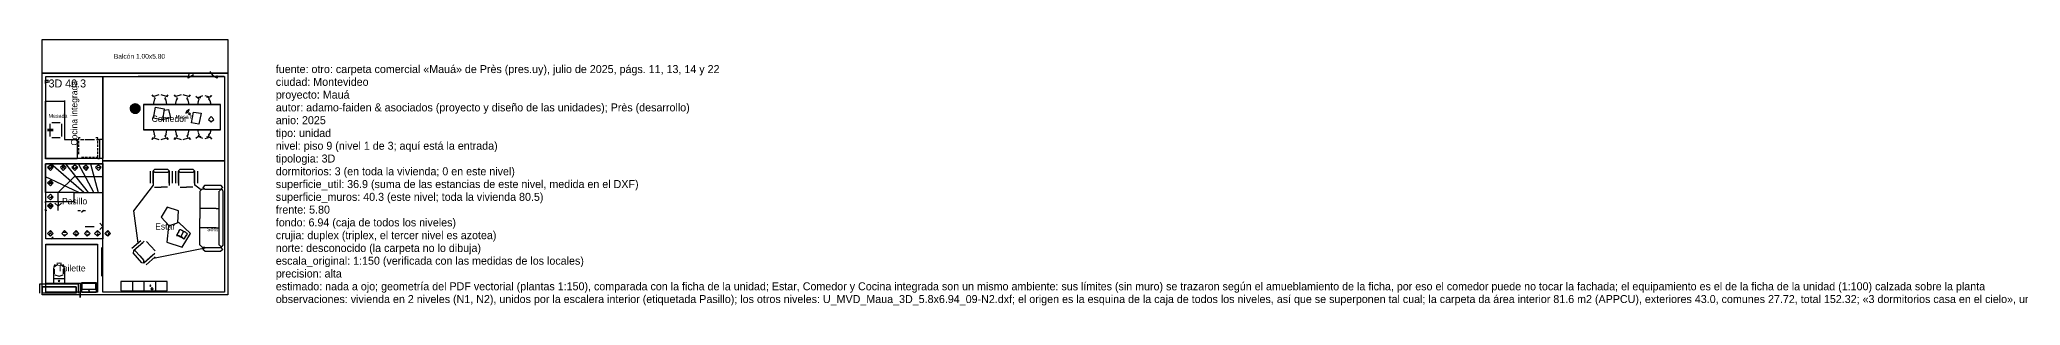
# Model space of a CAD drawing. Header units: metres. Extents: x 0 to 110, y 0 to 8.
# Drawn here: x -0.1 to 61.8, y -0.3 to 8 of the extents above; entities that cross this region are included whole.
import ezdxf

# ---------------------------------------------------------------- set-up
doc = ezdxf.new("R2010")
doc.units = ezdxf.units.M
for name, color, linetype in [('Trazo_Cotas', 9, 'Continuous'), ('Trazo_Datos', 7, 'Continuous'), ('Trazo_Entrada', 1, 'Continuous'), ('Trazo_Equipamiento', 8, 'Continuous'), ('Trazo_Estancias', 3, 'Continuous'), ('Trazo_Fachada', 30, 'Continuous'), ('Trazo_Puertas', 1, 'Continuous'), ('Trazo_Unidad', 7, 'Continuous'), ('Trazo_Ventanas', 5, 'Continuous')]:
    doc.layers.add(name, color=color, linetype=linetype)

msp = doc.modelspace()

# ---------------------------------------------------------------- linework, layer by layer
at = {"layer": 'Trazo_Cotas'}
msp.add_lwpolyline([(5.8, 7.99), (5.8, 6.94), (0, 6.94), (0, 7.99)], close=True, dxfattribs=at)
at = {"layer": 'Trazo_Entrada'}
msp.add_line((5.7, 0), (4.21, 0), dxfattribs=at)
at = {"layer": 'Trazo_Equipamiento', "color": 8}
for p, q in [((0.38, 6.83), (2.82, 6.83)), ((5.69, 6.83), (3, 6.83)), ((0.23, 6.66), (0.15, 6.66)), ((0.7, 6.08), (0.7, 6)), ((0.7, 5.91), (0.7, 5.83)), ((0.7, 5.75), (0.7, 5.66)), ((0.7, 5.58), (0.7, 5.5)), ((2.77, 5.89), (2.77, 5.78)), ((3.04, 5.78), (3.05, 5.88)), ((0.34, 5.17), (0.17, 5.17)), ((0.17, 5.14), (0.34, 5.14)), ((0.25, 5.17), (0.25, 5.35)), ((0.25, 4.95), (0.25, 5.14)), ((0.3, 5.39), (0.56, 5.39)), ((0.6, 5.35), (0.6, 4.95)), ((0.7, 5.42), (0.7, 5.33)), ((0.7, 5.25), (0.7, 5.17)), ((0.7, 5.08), (0.7, 5)), ((0.56, 4.91), (0.3, 4.91)), ((0.87, 4.86), (0.95, 4.86)), ((1.04, 4.86), (1.12, 4.86)), ((1.14, 4.82), (1.14, 4.74)), ((1.14, 4.7), (1.14, 4.63)), ((1.14, 4.59), (1.14, 4.52)), ((1.14, 4.48), (1.14, 4.4)), ((1.2, 4.86), (1.29, 4.86)), ((1.23, 4.86), (1.31, 4.86)), ((1.34, 4.86), (1.42, 4.86)), ((1.37, 4.86), (1.45, 4.86)), ((1.46, 4.86), (1.53, 4.86)), ((1.54, 4.86), (1.62, 4.86)), ((1.57, 4.86), (1.64, 4.86)), ((1.74, 4.74), (1.74, 4.82)), ((1.74, 4.63), (1.74, 4.7)), ((1.74, 4.52), (1.74, 4.59)), ((1.74, 4.4), (1.74, 4.48)), ((1.79, 4.68), (1.79, 4.6)), ((1.79, 4.52), (1.79, 4.43)), ((1.3, 3.2), (0.27, 4.1)), ((1.45, 3.2), (0.74, 4.1)), ((1.61, 3.2), (1.13, 4.1)), ((1.23, 4.31), (1.31, 4.31)), ((1.34, 4.31), (1.42, 4.31)), ((1.46, 4.31), (1.53, 4.31)), ((1.57, 4.31), (1.64, 4.31)), ((1.15, 3.2), (0.1, 3.69)), ((1.01, 3.7), (0.5, 3.2)), ((0.5, 2.92), (0.5, 3.2)), ((1, 3.7), (1.9, 3.7)), ((1.34, 3.7), (1.62, 3.7)), ((0.5, 2.92), (0.5, 2.77)), ((0.5, 2.64), (0.5, 2.77)), ((1.3, 2.64), (1.23, 2.58)), ((1.34, 2.14), (1.62, 2.14)), ((0.1, 1.57), (1.74, 1.57)), ((0.34, 1.8), (0.27, 1.74)), ((0.4, 0.95), (0.35, 0.84)), ((0.38, 0.64), (0.38, 0.8)), ((0.49, 0.95), (0.39, 0.87)), ((0.4, 0.62), (0.53, 0.58)), ((0.53, 0.99), (0.46, 0.98)), ((0.6, 0.98), (0.53, 0.99)), ((0.53, 0.58), (0.66, 0.62)), ((0.67, 0.87), (0.57, 0.95)), ((0.71, 0.84), (0.66, 0.95)), ((0.67, 0.64), (0.67, 0.8)), ((0.71, 0.5), (0.35, 0.5))]:
    msp.add_line(p, q, dxfattribs=at)
at = {"layer": 'Trazo_Equipamiento', "color": 9}
for p, q in [((4.56, 6.78), (4.59, 6.92)), ((4.73, 6.89), (4.56, 6.78)), ((5.36, 6.83), (5.25, 6.99)), ((5.47, 6.78), (5.36, 6.83)), ((5.46, 6.86), (5.47, 6.78)), ((3.43, 6.25), (3.48, 6.2)), ((3.49, 6.21), (3.44, 6.26)), ((3.65, 6.26), (3.49, 6.21)), ((3.88, 6.21), (3.72, 6.26)), ((3.93, 6.26), (3.87, 6.21)), ((3.89, 6.2), (3.94, 6.25)), ((4.12, 6.25), (4.17, 6.2)), ((4.18, 6.21), (4.13, 6.26)), ((4.34, 6.26), (4.18, 6.21)), ((4.57, 6.21), (4.41, 6.26)), ((4.62, 6.26), (4.57, 6.21)), ((4.58, 6.2), (4.63, 6.25)), ((4.8, 6.22), (4.86, 6.16)), ((5.01, 6.23), (4.86, 6.17)), ((5.24, 6.19), (5.09, 6.23)), ((5.22, 6.17), (5.15, 6.19)), ((5.25, 6.19), (5.29, 6.24)), ((5.3, 6.24), (5.25, 6.19)), ((3.17, 5.96), (5.57, 5.96)), ((3.5, 6.09), (3.47, 5.96)), ((3.9, 5.96), (3.87, 6.09)), ((4.19, 6.09), (4.16, 5.96)), ((4.59, 5.96), (4.56, 6.09)), ((4.87, 6.05), (4.85, 5.96)), ((4.96, 6.17), (4.89, 6.15)), ((5.28, 5.96), (5.25, 6.07)), ((5.57, 5.16), (3.17, 5.16)), ((3.47, 5.16), (3.5, 5.03)), ((3.87, 5.03), (3.9, 5.16)), ((4.16, 5.16), (4.19, 5.03)), ((4.56, 5.03), (4.59, 5.16)), ((4.85, 5.16), (4.87, 5.08)), ((4.86, 4.96), (5.01, 4.9)), ((4.89, 4.98), (4.96, 4.95)), ((5.15, 4.94), (5.22, 4.96)), ((5.25, 5.05), (5.28, 5.16)), ((3.43, 4.86), (3.48, 4.92)), ((3.49, 4.91), (3.44, 4.86)), ((3.49, 4.91), (3.65, 4.86)), ((3.72, 4.86), (3.88, 4.91)), ((3.93, 4.86), (3.87, 4.91)), ((3.89, 4.92), (3.94, 4.86)), ((4.12, 4.86), (4.17, 4.92)), ((4.18, 4.91), (4.13, 4.86)), ((4.18, 4.91), (4.34, 4.86)), ((4.41, 4.86), (4.57, 4.91)), ((4.62, 4.86), (4.57, 4.91)), ((4.58, 4.92), (4.63, 4.86)), ((4.8, 4.9), (4.86, 4.95)), ((5.09, 4.89), (5.24, 4.93)), ((5.3, 4.88), (5.25, 4.94)), ((5.25, 4.93), (5.29, 4.87)), ((3.37, 3.87), (3.37, 3.49)), ((3.47, 3.88), (3.47, 3.42)), ((3.47, 3.49), (3.47, 3.87)), ((3.97, 3.88), (3.97, 3.42)), ((3.97, 3.49), (3.97, 3.87)), ((4.06, 3.87), (4.06, 3.49)), ((4.17, 3.87), (4.17, 3.49)), ((4.26, 3.88), (4.26, 3.42)), ((4.26, 3.49), (4.26, 3.87)), ((4.76, 3.88), (4.76, 3.42)), ((4.76, 3.49), (4.76, 3.87)), ((4.85, 3.87), (4.85, 3.49)), ((3.51, 3.37), (3.72, 3.37)), ((3.92, 3.37), (3.72, 3.37)), ((4.31, 3.37), (4.51, 3.37)), ((4.71, 3.37), (4.51, 3.37)), ((4.95, 3.29), (4.76, 3.44)), ((4.93, 3.24), (4.93, 2.39)), ((5, 3.31), (4.94, 3.25)), ((5.08, 3.31), (5, 3.31)), ((5.08, 3.43), (5.02, 3.36)), ((5.02, 3.37), (5.08, 3.31)), ((5.08, 3.43), (5.58, 3.43)), ((5.08, 3.31), (5.58, 3.31)), ((5.53, 1.55), (5.53, 3.24)), ((5.59, 3.31), (5.54, 3.25)), ((5.64, 3.36), (5.58, 3.43)), ((5.58, 3.31), (5.64, 3.37)), ((5.66, 3.25), (5.61, 3.31)), ((5.66, 1.55), (5.66, 3.24)), ((5.44, 2.7), (4.93, 2.7)), ((5.44, 2.7), (5.53, 2.7)), ((4.27, 2.26), (3.95, 2.15)), ((4.42, 1.98), (4.32, 1.8)), ((4.93, 1.55), (4.93, 2.39)), ((5.44, 2.09), (4.93, 2.09)), ((5.44, 2.09), (5.53, 2.09)), ((2.8, 1.46), (3.08, 1.7)), ((2.85, 1.38), (3.19, 1.68)), ((3.14, 1.63), (2.86, 1.39)), ((3.18, 1), (3.52, 1.3)), ((3.47, 1.26), (3.19, 1.01)), ((3.26, 1.67), (3.39, 1.52)), ((3.53, 1.37), (3.39, 1.52)), ((3.48, 1.15), (5.15, 1.48)), ((4.94, 1.55), (5, 1.49)), ((5.08, 1.48), (5, 1.48)), ((5.08, 1.48), (5.02, 1.42)), ((5.02, 1.43), (5.08, 1.37)), ((5.08, 1.48), (5.58, 1.48)), ((5.08, 1.36), (5.58, 1.36)), ((5.54, 1.55), (5.6, 1.49)), ((5.64, 1.42), (5.58, 1.48)), ((5.58, 1.37), (5.64, 1.43)), ((5.6, 1.49), (5.66, 1.55)), ((3.25, 0.94), (3.53, 1.19)), ((2.83, 0.12), (2.83, 0.42)), ((3.19, 0.12), (3.19, 0.42)), ((3.55, 0.12), (3.55, 0.42))]:
    msp.add_line(p, q, dxfattribs=at)
at = {"layer": 'Trazo_Equipamiento', "color": 8}
for points in [[(0.1, 6.61), (0.1, 6.72), (0.2, 6.72)], [(0.23, 6.66), (0.15, 6.66), (0.15, 6.63)], [(2.76, 5.8), (2.77, 5.88), (2.77, 5.78)], [(2.76, 5.81), (2.76, 5.87), (2.76, 5.8)], [(2.76, 5.85), (2.76, 5.86), (2.76, 5.81)], [(3.05, 5.88), (3.05, 5.78), (3.05, 5.87)], [(3.05, 5.87), (3.05, 5.8), (3.05, 5.86)], [(3.05, 5.86), (3.05, 5.81), (3.06, 5.85)], [(0.1, 4.1), (1.9, 4.1), (1.9, 4.86), (1.79, 4.86), (1.79, 4.26)], [(0.15, 4.26), (0.1, 4.26), (0.1, 4.37)], [(0.7, 4.92), (0.7, 4.86), (0.79, 4.86)], [(1.19, 4.91), (1.14, 4.91), (1.14, 4.85)], [(1.74, 4.85), (1.74, 4.91), (1.68, 4.91)], [(1.68, 4.31), (1.74, 4.31), (1.74, 4.37)], [(1.7, 4.86), (1.79, 4.86), (1.79, 4.77)], [(1.79, 4.35), (1.79, 4.26), (1.74, 4.26)], [(0.1, 3.2), (0.1, 4.1), (1.9, 4.1), (1.9, 3.2)], [(0.3, 3.96), (0.3, 4), (0.27, 4), (0.27, 3.96), (0.26, 3.95), (0.23, 3.95), (0.22, 3.96), (0.22, 4), (0.23, 4)], [(0.62, 3.97), (0.7, 3.97), (0.64, 4.01), (0.64, 3.95)], [(1.06, 4), (1.06, 3.95), (1.03, 3.98), (1.03, 3.96), (1.02, 3.95), (0.99, 3.95), (0.98, 3.96), (0.98, 4), (0.99, 4)], [(1.39, 4), (1.4, 4), (1.4, 3.99), (1.41, 3.98), (1.41, 3.97), (1.39, 3.95), (1.38, 3.95), (1.38, 3.96), (1.36, 3.96), (1.33, 4), (1.33, 3.95)], [(1.51, 4.1), (1.75, 3.2), (1.9, 3.2)], [(1.78, 3.98), (1.79, 3.98), (1.8, 3.97), (1.72, 3.97)], [(0.28, 3.48), (0.29, 3.48), (0.3, 3.49), (0.3, 3.5), (0.28, 3.52), (0.23, 3.52), (0.22, 3.51), (0.22, 3.48), (0.23, 3.48), (0.24, 3.47), (0.25, 3.48), (0.26, 3.48), (0.27, 3.5), (0.25, 3.52), (0.24, 3.52)], [(1, 3.2), (1.61, 3.2), (1.75, 3.2)], [(0.1, 2.88), (0.1, 2.92), (0.15, 2.92)], [(0.15, 2.64), (0.1, 2.64), (0.1, 2.68)], [(0.22, 3.07), (0.3, 3.03), (0.3, 3.09)], [(0.4, 2.87), (0.5, 2.77), (0.6, 2.87)], [(0.96, 2.92), (1, 2.92), (1, 2.88)], [(1.11, 2.64), (1.15, 2.64), (1.2, 2.64)], [(1.26, 2.64), (1.3, 2.64), (1.35, 2.64)], [(0.28, 1.98), (0.28, 1.97), (0.3, 1.96), (0.22, 1.96)], [(0.72, 1.97), (0.74, 1.95), (0.66, 1.95)], [(0.72, 1.89), (0.74, 1.87), (0.66, 1.87)], [(1.08, 1.98), (1.1, 1.96), (1.02, 1.96)], [(1.08, 1.91), (1.09, 1.91), (1.1, 1.9), (1.1, 1.87), (1.09, 1.87), (1.08, 1.86), (1.06, 1.88), (1.02, 1.91), (1.02, 1.86)], [(1.43, 1.98), (1.45, 1.96), (1.37, 1.96)], [(1.45, 1.91), (1.45, 1.86), (1.42, 1.88), (1.41, 1.87), (1.41, 1.86), (1.38, 1.86), (1.37, 1.87), (1.37, 1.91), (1.38, 1.91)], [(1.76, 1.98), (1.76, 1.97), (1.77, 1.96), (1.69, 1.96)], [(1.69, 1.88), (1.77, 1.88), (1.72, 1.91), (1.72, 1.86)], [(1.8, 2.04), (1.9, 2.14), (1.8, 2.24)], [(2.07, 1.98), (2.09, 1.96), (2.01, 1.96)], [(2.09, 1.87), (2.09, 1.91), (2.06, 1.91), (2.06, 1.87), (2.05, 1.86), (2.02, 1.86), (2.01, 1.87), (2.01, 1.91), (2.02, 1.91)], [(0.35, 0.83), (0.35, 0.35), (0.71, 0.35), (0.71, 0.83)], [(1.14, 0.05), (1.14, 0.33), (-0.08, 0.33), (-0.08, 0.05)], [(1.06, 0.05), (1.06, 0.25), (0, 0.25), (0, 0.05)], [(1.24, 0.07), (1.24, 0.35), (0.1, 0.35)], [(1.19, 0.35), (1.19, -0.09), (1.19, 0.07)]]:
    msp.add_lwpolyline(points, dxfattribs=at)
for points in [[(0.1, 6.06), (0.7, 6.06), (0.7, 4.86), (1.09, 4.86), (1.09, 4.26), (0.1, 4.26)], [(2.91, 5.69), (3.06, 5.84), (2.91, 5.99), (2.76, 5.84)], [(2.78, 5.75), (2.78, 5.91), (2.77, 5.76)], [(2.78, 5.91), (2.77, 5.76), (2.77, 5.91)], [(2.77, 5.76), (2.77, 5.91), (2.77, 5.78)], [(2.77, 5.91), (2.77, 5.78), (2.77, 5.89)], [(2.77, 5.89), (2.77, 5.78)], [(2.79, 5.74), (2.79, 5.93), (2.78, 5.75)], [(2.79, 5.93), (2.78, 5.75), (2.78, 5.91)], [(2.8, 5.72), (2.8, 5.94), (2.79, 5.73)], [(2.8, 5.94), (2.79, 5.73), (2.79, 5.94)], [(2.79, 5.73), (2.79, 5.94), (2.79, 5.74)], [(2.79, 5.94), (2.79, 5.74), (2.79, 5.93)], [(2.82, 5.72), (2.82, 5.95), (2.8, 5.72)], [(2.82, 5.95), (2.8, 5.72), (2.8, 5.94)], [(2.84, 5.7), (2.84, 5.97), (2.82, 5.71)], [(2.84, 5.97), (2.82, 5.71), (2.82, 5.96)], [(2.82, 5.71), (2.82, 5.96), (2.82, 5.72)], [(2.82, 5.96), (2.82, 5.72), (2.82, 5.95)], [(2.85, 5.69), (2.85, 5.97), (2.84, 5.7)], [(2.85, 5.97), (2.84, 5.7), (2.84, 5.97)], [(2.86, 5.69), (2.86, 5.97), (2.85, 5.69)], [(2.86, 5.97), (2.85, 5.69), (2.85, 5.97)], [(2.87, 5.69), (2.87, 5.98), (2.86, 5.69)], [(2.87, 5.98), (2.86, 5.69), (2.86, 5.97)], [(2.88, 5.69), (2.88, 5.98), (2.87, 5.69)], [(2.88, 5.98), (2.87, 5.69), (2.87, 5.98)], [(2.9, 5.69), (2.9, 5.98), (2.88, 5.69)], [(2.9, 5.98), (2.88, 5.69), (2.88, 5.98)], [(2.92, 5.69), (2.92, 5.98), (2.9, 5.68)], [(2.92, 5.98), (2.9, 5.68), (2.9, 5.98)], [(2.9, 5.68), (2.9, 5.98), (2.9, 5.69)], [(2.9, 5.98), (2.9, 5.69)], [(2.93, 5.69), (2.93, 5.98), (2.92, 5.69)], [(2.93, 5.98), (2.92, 5.69), (2.92, 5.98)], [(2.94, 5.69), (2.94, 5.98), (2.93, 5.69)], [(2.94, 5.98), (2.93, 5.69), (2.93, 5.98)], [(2.96, 5.97), (2.94, 5.69), (2.94, 5.98)], [(2.96, 5.69), (2.96, 5.97), (2.94, 5.69)], [(2.97, 5.69), (2.97, 5.97), (2.96, 5.69)], [(2.97, 5.97), (2.96, 5.69), (2.96, 5.97)], [(2.98, 5.7), (2.98, 5.97), (2.97, 5.69)], [(2.98, 5.97), (2.97, 5.69), (2.97, 5.97)], [(2.99, 5.96), (2.98, 5.7), (2.98, 5.97)], [(2.99, 5.71), (2.99, 5.96), (2.98, 5.7)], [(3, 5.95), (2.99, 5.71), (2.99, 5.96)], [(3, 5.72), (3, 5.95), (2.99, 5.71)], [(3.01, 5.94), (3, 5.72), (3, 5.95)], [(3.01, 5.72), (3.01, 5.94), (3, 5.72)], [(3.02, 5.73), (3.02, 5.94), (3.01, 5.72)], [(3.02, 5.94), (3.01, 5.72), (3.01, 5.94)], [(3.02, 5.93), (3.02, 5.73), (3.02, 5.94)], [(3.03, 5.91), (3.02, 5.74), (3.02, 5.93)], [(3.02, 5.74), (3.02, 5.93), (3.02, 5.73)], [(3.03, 5.75), (3.03, 5.91), (3.02, 5.74)], [(3.04, 5.76), (3.04, 5.91), (3.03, 5.75)], [(3.04, 5.91), (3.03, 5.75), (3.03, 5.91)], [(3.04, 5.89), (3.04, 5.76), (3.04, 5.91)], [(3.05, 5.88), (3.04, 5.78), (3.04, 5.89)], [(3.04, 5.78), (3.04, 5.89), (3.04, 5.76)], [(0.26, 3.89), (0.34, 3.98), (0.26, 4.06), (0.17, 3.98)], [(0.66, 3.89), (0.75, 3.98), (0.66, 4.06), (0.57, 3.98)], [(1.02, 3.89), (1.11, 3.98), (1.02, 4.06), (0.93, 3.98)], [(1.37, 3.89), (1.45, 3.98), (1.37, 4.06), (1.28, 3.98)], [(1.76, 3.89), (1.84, 3.98), (1.76, 4.06), (1.67, 3.98)], [(1, 2.92), (1, 3.2), (0.1, 3.2), (0.1, 2.92)], [(0.26, 3.41), (0.34, 3.5), (0.26, 3.59), (0.17, 3.5)], [(0.26, 2.97), (0.34, 3.06), (0.26, 3.15), (0.17, 3.06)], [(0.26, 2.69), (0.34, 2.78), (0.26, 2.86), (0.17, 2.78)], [(0.3, 2.78), (0.29, 2.79), (0.27, 2.79), (0.27, 2.78), (0.26, 2.77), (0.26, 2.76), (0.24, 2.74), (0.23, 2.74), (0.23, 2.75), (0.22, 2.75), (0.22, 2.79), (0.23, 2.79), (0.23, 2.8), (0.24, 2.8), (0.25, 2.79), (0.26, 2.79), (0.26, 2.78), (0.27, 2.76), (0.27, 2.75), (0.29, 2.75), (0.3, 2.77)], [(0.26, 1.83), (0.34, 1.92), (0.26, 2.01), (0.17, 1.92)], [(0.3, 1.89), (0.28, 1.91), (0.23, 1.91), (0.22, 1.9), (0.22, 1.87), (0.23, 1.86), (0.28, 1.86), (0.3, 1.88)], [(0.7, 1.83), (0.79, 1.92), (0.7, 2.01), (0.61, 1.92)], [(1.06, 1.83), (1.15, 1.92), (1.06, 2.01), (0.97, 1.92)], [(1.41, 1.83), (1.5, 1.92), (1.41, 2.01), (1.32, 1.92)], [(1.73, 1.83), (1.82, 1.92), (1.73, 2.01), (1.64, 1.92)], [(2.05, 1.83), (2.13, 1.92), (2.05, 2.01), (1.96, 1.92)], [(1.06, 0.25), (1.06, 0.05), (0, 0.05), (0, 0.25)], [(0.53, 0.41), (0.55, 0.43), (0.53, 0.46), (0.5, 0.43)], [(1.69, 0.38), (1.69, 0.07), (1.24, 0.07), (1.24, 0.38)], [(1.25, 0.16), (1.25, 0.36), (1.67, 0.36), (1.67, 0.16)], [(1.48, 0.12), (1.47, 0.14), (1.45, 0.12), (1.47, 0.11)]]:
    msp.add_lwpolyline(points, close=True, dxfattribs=at)
at = {"layer": 'Trazo_Equipamiento', "color": 9}
for points in [[(5.57, 5.16), (5.57, 5.96), (3.17, 5.96), (3.17, 5.16)], [(3.76, 5.47), (3.48, 5.53), (3.54, 5.87), (3.81, 5.82)], [(4.59, 5.8), (4.52, 5.76), (4.49, 5.68), (4.56, 5.72)], [(4.6, 5.63), (4.63, 5.66), (4.6, 5.69), (4.57, 5.66)], [(4.9, 5.34), (4.67, 5.38), (4.73, 5.72), (4.97, 5.68)], [(5.28, 5.41), (5.36, 5.49), (5.28, 5.58), (5.2, 5.49)], [(3.91, 0.12), (3.91, 0.42), (2.46, 0.42), (2.46, 0.12)], [(3.38, 0.26), (3.4, 0.28), (3.38, 0.31), (3.36, 0.28)], [(3.43, 0.15), (3.47, 0.19), (3.43, 0.23), (3.39, 0.19)]]:
    msp.add_lwpolyline(points, close=True, dxfattribs=at)
for points in [[(3.5, 6.18), (3.53, 6.15), (3.5, 6.09)], [(3.81, 5.78), (3.95, 5.8), (4.01, 5.54), (3.79, 5.49), (3.77, 5.58)], [(3.87, 6.09), (3.83, 6.15), (3.86, 6.18)], [(4.2, 6.18), (4.23, 6.15), (4.19, 6.09)], [(4.56, 6.09), (4.52, 6.15), (4.55, 6.18)], [(4.87, 6.05), (4.91, 6.11), (4.87, 6.14)], [(5.23, 6.16), (5.2, 6.13), (5.24, 6.07)], [(3.5, 4.94), (3.53, 4.97), (3.5, 5.03)], [(3.87, 5.03), (3.83, 4.97), (3.86, 4.94)], [(4.2, 4.94), (4.23, 4.97), (4.19, 5.03)], [(4.56, 5.03), (4.52, 4.97), (4.55, 4.94)], [(4.87, 5.07), (4.91, 5.01), (4.87, 4.98)], [(5.23, 4.96), (5.2, 4.99), (5.24, 5.05)], [(3.52, 3.93), (3.47, 3.88), (3.52, 3.83)], [(3.51, 3.93), (3.72, 3.93), (3.92, 3.93)], [(3.92, 3.83), (3.72, 3.83), (3.51, 3.83)], [(3.92, 3.83), (3.97, 3.88), (3.92, 3.93)], [(4.31, 3.93), (4.26, 3.88), (4.31, 3.83)], [(4.31, 3.93), (4.51, 3.93), (4.71, 3.93)], [(4.71, 3.83), (4.51, 3.83), (4.31, 3.83)], [(4.71, 3.83), (4.76, 3.88), (4.71, 3.93)], [(3.47, 3.43), (2.85, 2.63), (2.99, 1.62)], [(4.24, 2.26), (4.26, 2.63), (3.91, 2.74), (3.72, 2.43), (3.97, 2.16)], [(3.95, 2.15), (3.89, 1.65), (4.37, 1.49), (4.63, 1.92), (4.27, 2.26)], [(4.3, 2.03), (4.29, 2.02), (4.28, 2.02), (4.27, 2.01), (4.27, 1.99), (4.26, 1.99), (4.26, 1.96), (4.24, 1.94), (4.24, 1.93), (4.23, 1.91), (4.21, 1.89), (4.21, 1.88), (4.2, 1.86)], [(4.2, 1.86), (4.22, 1.86), (4.23, 1.85), (4.25, 1.85), (4.27, 1.83), (4.28, 1.83), (4.29, 1.82), (4.31, 1.81), (4.32, 1.8)], [(4.31, 2.04), (4.29, 2.02), (4.28, 2.02), (4.28, 2), (4.27, 1.99), (4.27, 1.98), (4.26, 1.97), (4.26, 1.95), (4.23, 1.92), (4.23, 1.9), (4.22, 1.88), (4.21, 1.88)], [(4.21, 1.88), (4.23, 1.87), (4.24, 1.86), (4.26, 1.85), (4.28, 1.85), (4.28, 1.84), (4.3, 1.83), (4.32, 1.81)], [(4.31, 2.04), (4.32, 2.04), (4.34, 2.03), (4.35, 2.02), (4.37, 2.02), (4.37, 2.01), (4.38, 2.01), (4.4, 1.99), (4.42, 1.98)], [(4.53, 1.92), (4.51, 1.93), (4.49, 1.95), (4.48, 1.95), (4.48, 1.96), (4.47, 1.96), (4.46, 1.97), (4.45, 1.97), (4.43, 1.98), (4.42, 1.98)], [(4.53, 1.92), (4.53, 1.91), (4.52, 1.9), (4.52, 1.88), (4.51, 1.88), (4.51, 1.87), (4.5, 1.86), (4.5, 1.85), (4.49, 1.85), (4.48, 1.83), (4.47, 1.82), (4.46, 1.79), (4.45, 1.78), (4.45, 1.77), (4.43, 1.75)], [(4.53, 1.91), (4.52, 1.89), (4.52, 1.88), (4.51, 1.87), (4.51, 1.86), (4.5, 1.85), (4.5, 1.84), (4.48, 1.82), (4.48, 1.81), (4.47, 1.8), (4.46, 1.78), (4.45, 1.77), (4.45, 1.76), (4.43, 1.74)], [(2.92, 1.38), (2.85, 1.38), (2.84, 1.31)], [(3.11, 1), (2.98, 1.16), (2.84, 1.31)], [(2.91, 1.37), (3.05, 1.22), (3.18, 1.07)], [(4.43, 1.75), (4.41, 1.77), (4.39, 1.78), (4.37, 1.8), (4.35, 1.8), (4.34, 1.81), (4.32, 1.81)], [(4.43, 1.74), (4.41, 1.76), (4.39, 1.77), (4.38, 1.77), (4.37, 1.78), (4.35, 1.79), (4.34, 1.8), (4.32, 1.8)], [(3.11, 1.01), (3.18, 1), (3.18, 1.07)]]:
    msp.add_lwpolyline(points, dxfattribs=at)
at = {"layer": 'Trazo_Estancias', "color": 30}
msp.add_lwpolyline([(1.9, 6.83), (1.9, 4.27), (0.11, 4.27), (0.11, 6.83)], close=True, dxfattribs=at)
at = {"layer": 'Trazo_Estancias', "color": 40}
msp.add_lwpolyline([(5.7, 6.83), (5.7, 4.19), (1.9, 4.19), (1.9, 6.83)], close=True, dxfattribs=at)
at = {"layer": 'Trazo_Estancias', "color": 8}
msp.add_lwpolyline([(1.9, 4.11), (1.9, 1.75), (0.11, 1.75), (0.11, 4.11)], close=True, dxfattribs=at)
at = {"layer": 'Trazo_Estancias', "color": 2}
msp.add_lwpolyline([(5.7, 4.19), (5.7, 0.08), (1.9, 0.08), (1.9, 4.19)], close=True, dxfattribs=at)
at = {"layer": 'Trazo_Estancias', "color": 4}
msp.add_lwpolyline([(1.73, 1.58), (1.73, 0.08), (0.11, 0.08), (0.11, 1.58)], close=True, dxfattribs=at)
at = {"layer": 'Trazo_Fachada'}
msp.add_line((5.8, 6.94), (0, 6.94), dxfattribs=at)
at = {"layer": 'Trazo_Puertas'}
msp.add_line((1.85, 1.48), (1.85, 0.58), dxfattribs=at)
at = {"layer": 'Trazo_Unidad'}
msp.add_lwpolyline([(5.8, 6.94), (5.8, 0), (0, 0), (0, 6.94)], close=True, dxfattribs=at)
at = {"layer": 'Trazo_Ventanas'}
msp.add_line((5.7, 6.94), (0.11, 6.94), dxfattribs=at)

# ---------------------------------------------------------------- texts
at = {"layer": 'Trazo_Cotas'}
msp.add_text('Balcón 1.00x5.80', height=0.15, dxfattribs=at).set_placement((2.24, 7.39))
at = {"layer": 'Trazo_Datos'}
for s, p in [('fuente: otro: carpeta comercial «Mauá» de Près (pres.uy), julio de 2025, págs. 11, 13, 14 y 22', (7.3, 6.94)), ('ciudad: Montevideo', (7.3, 6.54)), ('proyecto: Mauá', (7.3, 6.14)), ('autor: adamo-faiden & asociados (proyecto y diseño de las unidades); Près (desarrollo)', (7.3, 5.74)), ('anio: 2025', (7.3, 5.34)), ('tipo: unidad', (7.3, 4.94)), ('tipologia: 3D', (7.3, 4.14)), ('nivel: piso 9 (nivel 1 de 3; aquí está la entrada)', (7.3, 4.54)), ('dormitorios: 3 (en toda la vivienda; 0 en este nivel)', (7.3, 3.74)), ('superficie_util: 36.9 (suma de las estancias de este nivel, medida en el DXF)', (7.3, 3.34)), ('superficie_muros: 40.3 (este nivel; toda la vivienda 80.5)', (7.3, 2.94)), ('frente: 5.80', (7.3, 2.54)), ('fondo: 6.94 (caja de todos los niveles)', (7.3, 2.14)), ('crujia: duplex (triplex, el tercer nivel es azotea)', (7.3, 1.74)), ('norte: desconocido (la carpeta no lo dibuja)', (7.3, 1.34)), ('escala_original: 1:150 (verificada con las medidas de los locales)', (7.3, 0.94)), ('precision: alta', (7.3, 0.54)), ('estimado: nada a ojo; geometría del PDF vectorial (plantas 1:150), comparada con la ficha de la unidad; Estar, Comedor y Cocina integrada son un mismo ambiente: sus límites (sin muro) se trazaron según el amueblamiento de la ficha, por eso el comedor puede no tocar la fachada; el equipamiento es el de la ficha de la unidad (1:100) calzada sobre la planta', (7.3, 0.14)), ('observaciones: vivienda en 2 niveles (N1, N2), unidos por la escalera interior (etiquetada Pasillo); los otros niveles: U_MVD_Maua_3D_5.8x6.94_09-N2.dxf; el origen es la esquina de la caja de todos los niveles, así que se superponen tal cual; la carpeta da área interior 81.6 m2 (APPCU), exteriores 43.0, comunes 27.72, total 152.32; «3 dormitorios casa en el cielo», unidades 901, 902 y 903 (iguales; este archivo es la 902); el tercer nivel (piso 11, pág. 14) es una azotea propia descubierta, de 6,80 x 5,70 m aprox., con la llegada de la escalera: no tiene superficie cerrada, así que no lleva DXF; balcón de 1,00 x 5,80 en Trazo_Cotas en los dos niveles; nivel 1: estar, cocina, toilette y entrada', (7.3, -0.26))]:
    msp.add_text(s, height=0.25, dxfattribs=at).set_placement(p)
at = {"layer": 'Trazo_Equipamiento', "color": 8}
for s, p in [('Mesada', (0.2, 5.54)), ('Mesa 8', (4.17, 5.51)), ('Sofa', (5.15, 1.99))]:
    msp.add_text(s, height=0.12, dxfattribs=at).set_placement(p)
at = {"layer": 'Trazo_Estancias', "color": 30}
msp.add_text('Cocina integrada', height=0.2, rotation=90, dxfattribs=at).set_placement((1.1, 4.67))
at = {"layer": 'Trazo_Estancias', "color": 40}
msp.add_text('Comedor', height=0.2, dxfattribs=at).set_placement((3.42, 5.41))
at = {"layer": 'Trazo_Estancias', "color": 8}
msp.add_text('Pasillo', height=0.2, dxfattribs=at).set_placement((0.62, 2.83))
at = {"layer": 'Trazo_Estancias', "color": 2}
msp.add_text('Estar', height=0.2, dxfattribs=at).set_placement((3.53, 2.04))
at = {"layer": 'Trazo_Estancias', "color": 4}
msp.add_text('Toilette', height=0.2, dxfattribs=at).set_placement((0.48, 0.73))
at = {"layer": 'Trazo_Unidad'}
msp.add_text('3D 40.3', height=0.25, dxfattribs=at).set_placement((0.2, 6.49))

doc.saveas('drawing.dxf')
